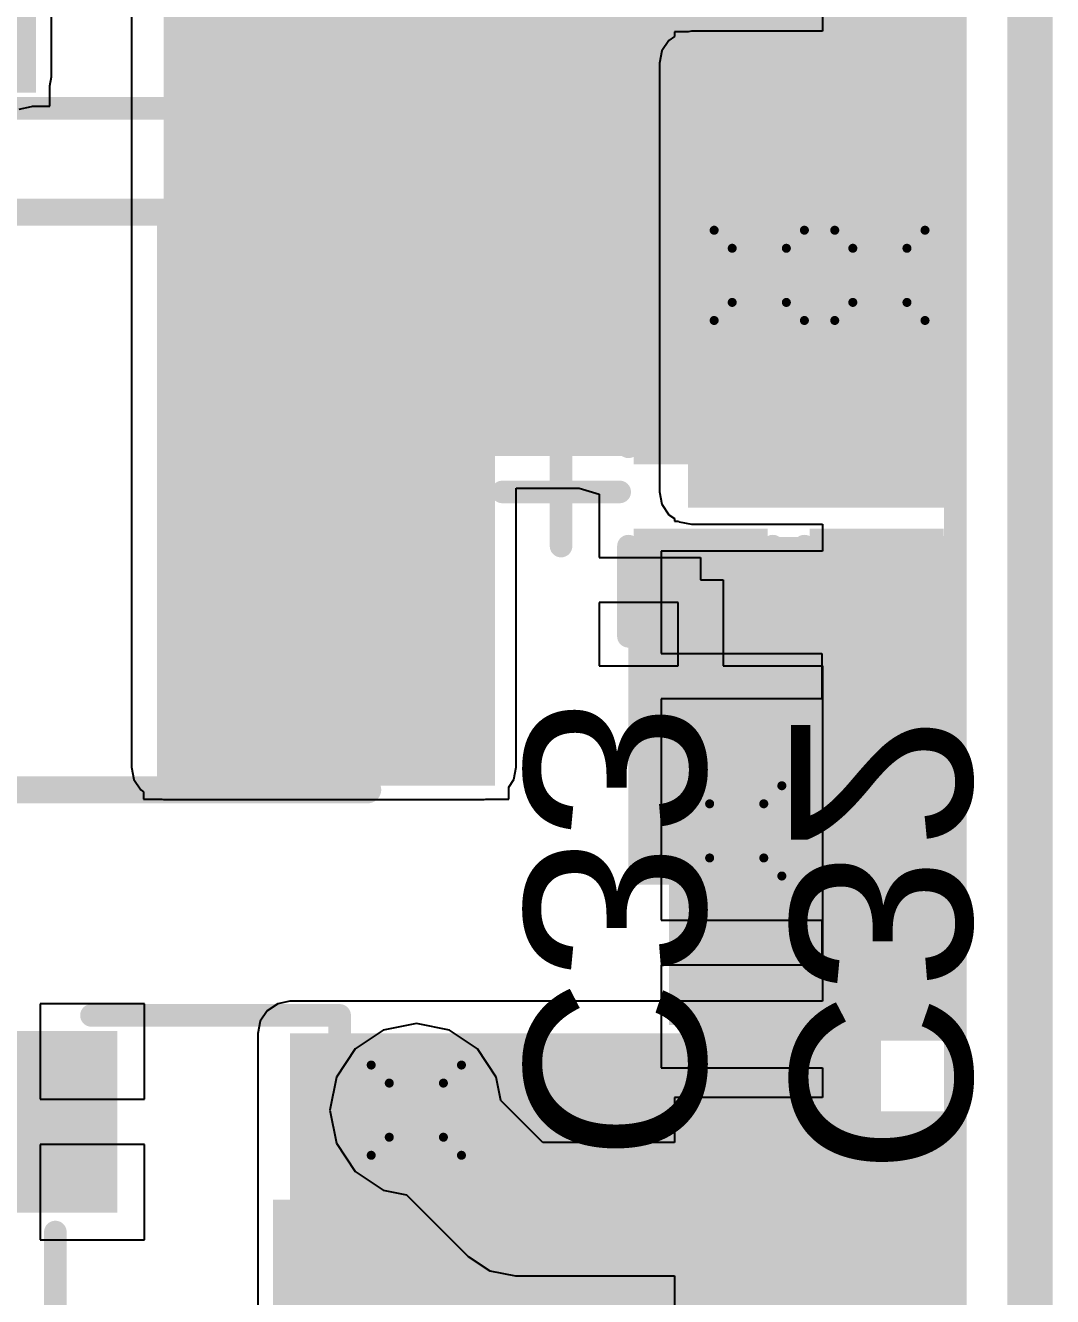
# Model space of a CAD drawing. Header units: inches. Extents: x -8 to 210, y -39 to 109.
# Drawn here: x 82.08 to 87.86, y 28.41 to 35.57 of the extents above; entities that cross this region are included whole.
import ezdxf

# ---------------------------------------------------------------- set-up
doc = ezdxf.new("R2010")
doc.units = ezdxf.units.IN
for name, color, linetype in [('Bottom Layer', 5, 'Continuous'), ('Bottom Overlay', 54, 'Continuous'), ('Bottom Paste', 16, 'Continuous'), ('Bottom Solder', 6, 'Continuous'), ('Drill Drawing', 1, 'Continuous'), ('Top Board_outline-Bottom 3D Body', 216, 'Continuous'), ('Top Layer', 1, 'Continuous'), ('Top Overlay', 2, 'Continuous'), ('Top Paste', 8, 'Continuous'), ('Top Solder', 216, 'Continuous'), ('Via Holes', 16, 'Continuous')]:
    doc.layers.add(name, color=color, linetype=linetype)
doc.styles.add('Arial', font='', dxfattribs={"height": 0.2})
doc.styles.get('Arial').set_extended_font_data('Arial')

# ---------------------------------------------------------------- blocks, each defined once
blk = doc.blocks.new('SIM7500E_18')
at = {"layer": 'Top Layer'}
for points in [[(23.15, -13.95), (21.85, -13.95), (21.85, -13.05), (23.15, -13.05)], [(23.15, -15.45), (21.85, -15.45), (21.85, -14.55), (23.15, -14.55)], [(23.15, -16.95), (21.85, -16.95), (21.85, -16.05), (23.15, -16.05)], [(23.15, -18.45), (21.85, -18.45), (21.85, -17.55), (23.15, -17.55)], [(23.15, -19.95), (21.85, -19.95), (21.85, -19.05), (23.15, -19.05)]]:
    blk.add_hatch(color=1, dxfattribs=at).paths.add_polyline_path(points)
at = {"layer": 'Top Paste'}
for points in [[(23.15, -13.95), (21.85, -13.95), (21.85, -13.05), (23.15, -13.05)], [(23.15, -15.45), (21.85, -15.45), (21.85, -14.55), (23.15, -14.55)], [(23.15, -16.95), (21.85, -16.95), (21.85, -16.05), (23.15, -16.05)], [(23.15, -18.45), (21.85, -18.45), (21.85, -17.55), (23.15, -17.55)], [(23.15, -19.95), (21.85, -19.95), (21.85, -19.05), (23.15, -19.05)]]:
    blk.add_hatch(color=8, dxfattribs=at).paths.add_polyline_path(points)
at = {"layer": 'Top Solder'}
for points in [[(23.2516, -14.0516), (21.7484, -14.0516), (21.7484, -12.9484), (23.2516, -12.9484)], [(23.2516, -15.5516), (21.7484, -15.5516), (21.7484, -14.4484), (23.2516, -14.4484)], [(23.2516, -17.0516), (21.7484, -17.0516), (21.7484, -15.9484), (23.2516, -15.9484)], [(23.2516, -18.5516), (21.7484, -18.5516), (21.7484, -17.4484), (23.2516, -17.4484)], [(23.2516, -20.0516), (21.7484, -20.0516), (21.7484, -18.9484), (23.2516, -18.9484)]]:
    blk.add_hatch(color=216, dxfattribs=at).paths.add_polyline_path(points)
at = {"layer": 'Top Overlay'}
blk.add_lwpolyline([(23.2522, -24.0382, 0.127, 0.127, 0), (23.2522, 3.0636, 0.127, 0.127, 0)], format="xyseb", dxfattribs=at)
blk = doc.blocks.new('SOT_23_B_69')
at = {"layer": 'Bottom Layer'}
for points in [[(-1.36, 1.46), (-0.54, 1.46), (-0.54, 0.54), (-1.36, 0.54)], [(0.54, 1.46), (1.36, 1.46), (1.36, 0.54), (0.54, 0.54)], [(-0.41, -0.54), (0.41, -0.54), (0.41, -1.46), (-0.41, -1.46)]]:
    blk.add_hatch(color=5, dxfattribs=at).paths.add_polyline_path(points)
at = {"layer": 'Bottom Paste'}
for points in [[(-1.36, 1.46), (-0.54, 1.46), (-0.54, 0.54), (-1.36, 0.54)], [(0.54, 1.46), (1.36, 1.46), (1.36, 0.54), (0.54, 0.54)], [(-0.41, -0.54), (0.41, -0.54), (0.41, -1.46), (-0.41, -1.46)]]:
    blk.add_hatch(color=16, dxfattribs=at).paths.add_polyline_path(points)
at = {"layer": 'Bottom Solder'}
for points in [[(-1.4616, 1.5616), (-0.4384, 1.5616), (-0.4384, 0.4384), (-1.4616, 0.4384)], [(0.4384, 1.5616), (1.4616, 1.5616), (1.4616, 0.4384), (0.4384, 0.4384)], [(-0.5116, -0.4384), (0.5116, -0.4384), (0.5116, -1.5616), (-0.5116, -1.5616)]]:
    blk.add_hatch(color=6, dxfattribs=at).paths.add_polyline_path(points)
at = {"layer": 'Bottom Overlay'}
for points in [[(-1.6764, 1.2954, 0.127, 0.127, 0), (-1.5494, 1.1684, 0.127, 0.127, 0)], [(-1.6764, 1.2954, 0.127, 0.127, 0), (-1.6764, 1.0414, 0.127, 0.127, 0)], [(-1.5494, 1.1684, 0.127, 0.127, 0), (-1.6764, 1.0414, 0.127, 0.127, 0)], [(-0.3302, 0.7874, 0.127, 0.127, 0), (0.3302, 0.7874, 0.127, 0.127, 0)], [(-1.5494, 0.5842, 0.127, 0.127, 0), (-1.5494, -0.8128, 0.127, 0.127, 0)], [(1.5494, 0.5842, 0.127, 0.127, 0), (1.5494, -0.8128, 0.127, 0.127, 0)], [(-1.5494, -0.8128, 0.127, 0.127, 0), (-0.5588, -0.8128, 0.127, 0.127, 0)], [(0.5588, -0.8128, 0.127, 0.127, 0), (1.5494, -0.8128, 0.127, 0.127, 0)]]:
    blk.add_lwpolyline(points, format="xyseb", dxfattribs=at)
for points in [[(-1.7082, 1.2954, 0.0635, 0.0635, 1), (-1.6446, 1.2954, 0.0635, 0.0635, 1)], [(-1.7082, 1.2954, 0.0635, 0.0635, 1), (-1.6446, 1.2954, 0.0635, 0.0635, 1)], [(-1.5812, 1.1684, 0.0635, 0.0635, 1), (-1.5176, 1.1684, 0.0635, 0.0635, 1)], [(-1.5812, 1.1684, 0.0635, 0.0635, 1), (-1.5176, 1.1684, 0.0635, 0.0635, 1)], [(-1.7082, 1.0414, 0.0635, 0.0635, 1), (-1.6446, 1.0414, 0.0635, 0.0635, 1)], [(-1.7082, 1.0414, 0.0635, 0.0635, 1), (-1.6446, 1.0414, 0.0635, 0.0635, 1)], [(-0.3619, 0.7874, 0.0635, 0.0635, 1), (-0.2984, 0.7874, 0.0635, 0.0635, 1)], [(0.2984, 0.7874, 0.0635, 0.0635, 1), (0.3619, 0.7874, 0.0635, 0.0635, 1)], [(-1.5812, 0.5842, 0.0635, 0.0635, 1), (-1.5176, 0.5842, 0.0635, 0.0635, 1)], [(1.5176, 0.5842, 0.0635, 0.0635, 1), (1.5812, 0.5842, 0.0635, 0.0635, 1)], [(-1.5812, -0.8128, 0.0635, 0.0635, 1), (-1.5176, -0.8128, 0.0635, 0.0635, 1)], [(-1.5812, -0.8128, 0.0635, 0.0635, 1), (-1.5176, -0.8128, 0.0635, 0.0635, 1)], [(-0.5905, -0.8128, 0.0635, 0.0635, 1), (-0.5271, -0.8128, 0.0635, 0.0635, 1)], [(0.5271, -0.8128, 0.0635, 0.0635, 1), (0.5905, -0.8128, 0.0635, 0.0635, 1)], [(1.5176, -0.8128, 0.0635, 0.0635, 1), (1.5812, -0.8128, 0.0635, 0.0635, 1)], [(1.5176, -0.8128, 0.0635, 0.0635, 1), (1.5812, -0.8128, 0.0635, 0.0635, 1)]]:
    blk.add_lwpolyline(points, format="xyseb", close=True, dxfattribs=at)
blk = doc.blocks.new('S___23_B_73')
at = {"layer": 'Bottom Layer'}
for points in [[(-1.36, 1.46), (-0.54, 1.46), (-0.54, 0.54), (-1.36, 0.54)], [(0.54, 1.46), (1.36, 1.46), (1.36, 0.54), (0.54, 0.54)], [(-0.41, -0.54), (0.41, -0.54), (0.41, -1.46), (-0.41, -1.46)]]:
    blk.add_hatch(color=5, dxfattribs=at).paths.add_polyline_path(points)
at = {"layer": 'Bottom Paste'}
for points in [[(-1.36, 1.46), (-0.54, 1.46), (-0.54, 0.54), (-1.36, 0.54)], [(0.54, 1.46), (1.36, 1.46), (1.36, 0.54), (0.54, 0.54)], [(-0.41, -0.54), (0.41, -0.54), (0.41, -1.46), (-0.41, -1.46)]]:
    blk.add_hatch(color=16, dxfattribs=at).paths.add_polyline_path(points)
at = {"layer": 'Bottom Solder'}
for points in [[(-1.4616, 1.5616), (-0.4384, 1.5616), (-0.4384, 0.4384), (-1.4616, 0.4384)], [(0.4384, 1.5616), (1.4616, 1.5616), (1.4616, 0.4384), (0.4384, 0.4384)], [(-0.5116, -0.4384), (0.5116, -0.4384), (0.5116, -1.5616), (-0.5116, -1.5616)]]:
    blk.add_hatch(color=6, dxfattribs=at).paths.add_polyline_path(points)
at = {"layer": 'Bottom Overlay'}
for points in [[(-1.6764, 1.2954, 0.127, 0.127, 0), (-1.6764, 1.0414, 0.127, 0.127, 0)], [(-1.6764, 1.2954, 0.127, 0.127, 0), (-1.5494, 1.1684, 0.127, 0.127, 0)], [(-1.5494, 1.1684, 0.127, 0.127, 0), (-1.6764, 1.0414, 0.127, 0.127, 0)], [(-0.3302, 0.7874, 0.127, 0.127, 0), (0.3302, 0.7874, 0.127, 0.127, 0)], [(-1.5494, 0.5842, 0.127, 0.127, 0), (-1.5494, -0.8128, 0.127, 0.127, 0)], [(1.5494, 0.5842, 0.127, 0.127, 0), (1.5494, -0.8128, 0.127, 0.127, 0)], [(-1.5494, -0.8128, 0.127, 0.127, 0), (-0.5588, -0.8128, 0.127, 0.127, 0)], [(0.5588, -0.8128, 0.127, 0.127, 0), (1.5494, -0.8128, 0.127, 0.127, 0)]]:
    blk.add_lwpolyline(points, format="xyseb", dxfattribs=at)
for points in [[(-1.7082, 1.2954, 0.0635, 0.0635, 1), (-1.6446, 1.2954, 0.0635, 0.0635, 1)], [(-1.7082, 1.2954, 0.0635, 0.0635, 1), (-1.6446, 1.2954, 0.0635, 0.0635, 1)], [(-1.5812, 1.1684, 0.0635, 0.0635, 1), (-1.5176, 1.1684, 0.0635, 0.0635, 1)], [(-1.5812, 1.1684, 0.0635, 0.0635, 1), (-1.5176, 1.1684, 0.0635, 0.0635, 1)], [(-1.7082, 1.0414, 0.0635, 0.0635, 1), (-1.6446, 1.0414, 0.0635, 0.0635, 1)], [(-1.7082, 1.0414, 0.0635, 0.0635, 1), (-1.6446, 1.0414, 0.0635, 0.0635, 1)], [(-0.3619, 0.7874, 0.0635, 0.0635, 1), (-0.2984, 0.7874, 0.0635, 0.0635, 1)], [(0.2984, 0.7874, 0.0635, 0.0635, 1), (0.3619, 0.7874, 0.0635, 0.0635, 1)], [(-1.5812, 0.5842, 0.0635, 0.0635, 1), (-1.5176, 0.5842, 0.0635, 0.0635, 1)], [(1.5176, 0.5842, 0.0635, 0.0635, 1), (1.5812, 0.5842, 0.0635, 0.0635, 1)], [(-1.5812, -0.8128, 0.0635, 0.0635, 1), (-1.5176, -0.8128, 0.0635, 0.0635, 1)], [(-1.5812, -0.8128, 0.0635, 0.0635, 1), (-1.5176, -0.8128, 0.0635, 0.0635, 1)], [(-0.5905, -0.8128, 0.0635, 0.0635, 1), (-0.5271, -0.8128, 0.0635, 0.0635, 1)], [(0.5271, -0.8128, 0.0635, 0.0635, 1), (0.5905, -0.8128, 0.0635, 0.0635, 1)], [(1.5176, -0.8128, 0.0635, 0.0635, 1), (1.5812, -0.8128, 0.0635, 0.0635, 1)], [(1.5176, -0.8128, 0.0635, 0.0635, 1), (1.5812, -0.8128, 0.0635, 0.0635, 1)]]:
    blk.add_lwpolyline(points, format="xyseb", close=True, dxfattribs=at)
blk = doc.blocks.new('DFN1006_2L__B_105')
at = {"layer": 'Bottom Layer'}
for points in [[(-0.7, 0.33), (-0.15, 0.33), (-0.15, -0.33), (-0.7, -0.33)], [(0.15, 0.33), (0.7, 0.33), (0.7, -0.33), (0.15, -0.33)]]:
    blk.add_hatch(color=5, dxfattribs=at).paths.add_polyline_path(points)
at = {"layer": 'Bottom Overlay'}
blk.add_hatch(color=54, dxfattribs=at).paths.add_polyline_path([(-1.143, -0.5078), (-0.8128, -0.5078), (-0.8128, 0.5082), (-1.143, 0.5082)])
at = {"layer": 'Bottom Paste'}
for points in [[(-0.7, 0.33), (-0.15, 0.33), (-0.15, -0.33), (-0.7, -0.33)], [(0.15, 0.33), (0.7, 0.33), (0.7, -0.33), (0.15, -0.33)]]:
    blk.add_hatch(color=16, dxfattribs=at).paths.add_polyline_path(points)
at = {"layer": 'Bottom Solder'}
for points in [[(-0.8016, 0.4316), (-0.0484, 0.4316), (-0.0484, -0.4316), (-0.8016, -0.4316)], [(0.0484, 0.4316), (0.8016, 0.4316), (0.8016, -0.4316), (0.0484, -0.4316)]]:
    blk.add_hatch(color=6, dxfattribs=at).paths.add_polyline_path(points)
at = {"layer": 'Bottom Overlay'}
for points in [[(-0.8128, -0.4572, 0.127, 0.127, 0), (-0.8128, 0.4572, 0.127, 0.127, 0)], [(0.8128, 0.4572, 0.127, 0.127, 0), (-0.8128, 0.4572, 0.127, 0.127, 0)], [(0.8128, -0.4572, 0.127, 0.127, 0), (0.8128, 0.4572, 0.127, 0.127, 0)], [(0.8128, -0.4572, 0.127, 0.127, 0), (-0.8128, -0.4572, 0.127, 0.127, 0)]]:
    blk.add_lwpolyline(points, format="xyseb", dxfattribs=at)
for points in [[(-0.8446, 0.4572, 0.0635, 0.0635, 1), (-0.781, 0.4572, 0.0635, 0.0635, 1)], [(-0.8446, 0.4572, 0.0635, 0.0635, 1), (-0.781, 0.4572, 0.0635, 0.0635, 1)], [(0.781, 0.4572, 0.0635, 0.0635, 1), (0.8446, 0.4572, 0.0635, 0.0635, 1)], [(0.781, 0.4572, 0.0635, 0.0635, 1), (0.8446, 0.4572, 0.0635, 0.0635, 1)], [(-0.8446, -0.4572, 0.0635, 0.0635, 1), (-0.781, -0.4572, 0.0635, 0.0635, 1)], [(-0.8446, -0.4572, 0.0635, 0.0635, 1), (-0.781, -0.4572, 0.0635, 0.0635, 1)], [(0.781, -0.4572, 0.0635, 0.0635, 1), (0.8446, -0.4572, 0.0635, 0.0635, 1)], [(0.781, -0.4572, 0.0635, 0.0635, 1), (0.8446, -0.4572, 0.0635, 0.0635, 1)]]:
    blk.add_lwpolyline(points, format="xyseb", close=True, dxfattribs=at)
blk = doc.blocks.new('SOD_123_B_109')
at = {"layer": 'Bottom Layer'}
for points in [[(-2.05, -0.45), (-2.05, 0.45), (-1.1, 0.45), (-1.1, -0.45)], [(1.1, -0.45), (1.1, 0.45), (2.05, 0.45), (2.05, -0.45)]]:
    blk.add_hatch(color=5, dxfattribs=at).paths.add_polyline_path(points)
at = {"layer": 'Bottom Overlay'}
for points in [[(0.9652, 0.508), (2.8194, 0.508), (2.8194, 0.8), (0.9652, 0.8)], [(2.1198, -0.7874), (2.8194, -0.7874), (2.8194, 0.7874), (2.1198, 0.7874)], [(0.9652, -0.8), (2.8194, -0.8), (2.8194, -0.508), (0.9652, -0.508)]]:
    blk.add_hatch(color=54, dxfattribs=at).paths.add_polyline_path(points)
at = {"layer": 'Bottom Paste'}
for points in [[(-2.05, -0.45), (-2.05, 0.45), (-1.1, 0.45), (-1.1, -0.45)], [(1.1, -0.45), (1.1, 0.45), (2.05, 0.45), (2.05, -0.45)]]:
    blk.add_hatch(color=16, dxfattribs=at).paths.add_polyline_path(points)
at = {"layer": 'Bottom Solder'}
for points in [[(-2.1516, -0.5516), (-2.1516, 0.5516), (-0.9984, 0.5516), (-0.9984, -0.5516)], [(0.9984, -0.5516), (0.9984, 0.5516), (2.1516, 0.5516), (2.1516, -0.5516)]]:
    blk.add_hatch(color=6, dxfattribs=at).paths.add_polyline_path(points)
at = {"layer": 'Bottom Overlay'}
for points in [[(0.9652, 0.7366, 0.127, 0.127, 0), (-1.3716, 0.7366, 0.127, 0.127, 0)], [(-1.3716, 0.5842, 0.127, 0.127, 0), (-1.3716, 0.7366, 0.127, 0.127, 0)], [(-1.3716, -0.7366, 0.127, 0.127, 0), (-1.3716, -0.5842, 0.127, 0.127, 0)], [(0.9652, -0.7366, 0.127, 0.127, 0), (-1.3716, -0.7366, 0.127, 0.127, 0)]]:
    blk.add_lwpolyline(points, format="xyseb", dxfattribs=at)
for points in [[(-1.4033, 0.7366, 0.0635, 0.0635, 1), (-1.3398, 0.7366, 0.0635, 0.0635, 1)], [(-1.4033, 0.7366, 0.0635, 0.0635, 1), (-1.3398, 0.7366, 0.0635, 0.0635, 1)], [(0.9335, 0.7366, 0.0635, 0.0635, 1), (0.997, 0.7366, 0.0635, 0.0635, 1)], [(-1.4033, 0.5842, 0.0635, 0.0635, 1), (-1.3398, 0.5842, 0.0635, 0.0635, 1)], [(-1.4033, -0.5842, 0.0635, 0.0635, 1), (-1.3398, -0.5842, 0.0635, 0.0635, 1)], [(-1.4033, -0.7366, 0.0635, 0.0635, 1), (-1.3398, -0.7366, 0.0635, 0.0635, 1)], [(-1.4033, -0.7366, 0.0635, 0.0635, 1), (-1.3398, -0.7366, 0.0635, 0.0635, 1)], [(0.9335, -0.7366, 0.0635, 0.0635, 1), (0.997, -0.7366, 0.0635, 0.0635, 1)]]:
    blk.add_lwpolyline(points, format="xyseb", close=True, dxfattribs=at)
blk = doc.blocks.new('C___0402_B_120')
at = {"layer": 'Bottom Layer'}
for points in [[(-0.2413, 0.3175), (-0.2413, -0.3175), (-0.6985, -0.3175), (-0.6985, 0.3175)], [(0.6985, 0.3175), (0.6985, -0.3175), (0.2413, -0.3175), (0.2413, 0.3175)]]:
    blk.add_hatch(color=5, dxfattribs=at).paths.add_polyline_path(points)
at = {"layer": 'Bottom Paste'}
for points in [[(-0.2413, 0.3175), (-0.2413, -0.3175), (-0.6985, -0.3175), (-0.6985, 0.3175)], [(0.6985, 0.3175), (0.6985, -0.3175), (0.2413, -0.3175), (0.2413, 0.3175)]]:
    blk.add_hatch(color=16, dxfattribs=at).paths.add_polyline_path(points)
at = {"layer": 'Bottom Solder'}
for points in [[(-0.1813, 0.3775), (-0.1813, -0.3775), (-0.7585, -0.3775), (-0.7585, 0.3775)], [(0.7585, 0.3775), (0.7585, -0.3775), (0.1813, -0.3775), (0.1813, 0.3775)]]:
    blk.add_hatch(color=6, dxfattribs=at).paths.add_polyline_path(points)
at = {"layer": 'Bottom Overlay'}
for points in [[(-0.7874, 0.4064, 0.127, 0.127, 0), (-0.2794, 0.4064, 0.127, 0.127, 0)], [(-0.7874, 0.4064, 0.127, 0.127, 0), (-0.7874, -0.4064, 0.127, 0.127, 0)], [(0.2794, 0.4064, 0.127, 0.127, 0), (0.7874, 0.4064, 0.127, 0.127, 0)], [(0.7874, 0.4064, 0.127, 0.127, 0), (0.7874, -0.4064, 0.127, 0.127, 0)], [(-0.7874, -0.4064, 0.127, 0.127, 0), (-0.2794, -0.4064, 0.127, 0.127, 0)], [(0.2794, -0.4064, 0.127, 0.127, 0), (0.7874, -0.4064, 0.127, 0.127, 0)]]:
    blk.add_lwpolyline(points, format="xyseb", dxfattribs=at)
for points in [[(-0.8191, 0.4064, 0.0635, 0.0635, 1), (-0.7556, 0.4064, 0.0635, 0.0635, 1)], [(-0.8191, 0.4064, 0.0635, 0.0635, 1), (-0.7556, 0.4064, 0.0635, 0.0635, 1)], [(-0.3111, 0.4064, 0.0635, 0.0635, 1), (-0.2477, 0.4064, 0.0635, 0.0635, 1)], [(0.2477, 0.4064, 0.0635, 0.0635, 1), (0.3111, 0.4064, 0.0635, 0.0635, 1)], [(0.7556, 0.4064, 0.0635, 0.0635, 1), (0.8191, 0.4064, 0.0635, 0.0635, 1)], [(0.7556, 0.4064, 0.0635, 0.0635, 1), (0.8191, 0.4064, 0.0635, 0.0635, 1)], [(-0.8191, -0.4064, 0.0635, 0.0635, 1), (-0.7556, -0.4064, 0.0635, 0.0635, 1)], [(-0.8191, -0.4064, 0.0635, 0.0635, 1), (-0.7556, -0.4064, 0.0635, 0.0635, 1)], [(-0.3111, -0.4064, 0.0635, 0.0635, 1), (-0.2477, -0.4064, 0.0635, 0.0635, 1)], [(0.2477, -0.4064, 0.0635, 0.0635, 1), (0.3111, -0.4064, 0.0635, 0.0635, 1)], [(0.7556, -0.4064, 0.0635, 0.0635, 1), (0.8191, -0.4064, 0.0635, 0.0635, 1)], [(0.7556, -0.4064, 0.0635, 0.0635, 1), (0.8191, -0.4064, 0.0635, 0.0635, 1)]]:
    blk.add_lwpolyline(points, format="xyseb", close=True, dxfattribs=at)
blk = doc.blocks.new('C___0402_B_126')
at = {"layer": 'Bottom Layer'}
for points in [[(-0.2413, 0.3175), (-0.2413, -0.3175), (-0.6985, -0.3175), (-0.6985, 0.3175)], [(0.6985, 0.3175), (0.6985, -0.3175), (0.2413, -0.3175), (0.2413, 0.3175)]]:
    blk.add_hatch(color=5, dxfattribs=at).paths.add_polyline_path(points)
at = {"layer": 'Bottom Paste'}
for points in [[(-0.2413, 0.3175), (-0.2413, -0.3175), (-0.6985, -0.3175), (-0.6985, 0.3175)], [(0.6985, 0.3175), (0.6985, -0.3175), (0.2413, -0.3175), (0.2413, 0.3175)]]:
    blk.add_hatch(color=16, dxfattribs=at).paths.add_polyline_path(points)
at = {"layer": 'Bottom Solder'}
for points in [[(-0.1813, 0.3775), (-0.1813, -0.3775), (-0.7585, -0.3775), (-0.7585, 0.3775)], [(0.7585, 0.3775), (0.7585, -0.3775), (0.1813, -0.3775), (0.1813, 0.3775)]]:
    blk.add_hatch(color=6, dxfattribs=at).paths.add_polyline_path(points)
at = {"layer": 'Bottom Overlay'}
for points in [[(-0.7874, 0.4064, 0.127, 0.127, 0), (-0.7874, -0.4064, 0.127, 0.127, 0)], [(-0.7874, 0.4064, 0.127, 0.127, 0), (-0.2794, 0.4064, 0.127, 0.127, 0)], [(0.2794, 0.4064, 0.127, 0.127, 0), (0.7874, 0.4064, 0.127, 0.127, 0)], [(0.7874, 0.4064, 0.127, 0.127, 0), (0.7874, -0.4064, 0.127, 0.127, 0)], [(-0.7874, -0.4064, 0.127, 0.127, 0), (-0.2794, -0.4064, 0.127, 0.127, 0)], [(0.2794, -0.4064, 0.127, 0.127, 0), (0.7874, -0.4064, 0.127, 0.127, 0)]]:
    blk.add_lwpolyline(points, format="xyseb", dxfattribs=at)
for points in [[(-0.8191, 0.4064, 0.0635, 0.0635, 1), (-0.7556, 0.4064, 0.0635, 0.0635, 1)], [(-0.8191, 0.4064, 0.0635, 0.0635, 1), (-0.7556, 0.4064, 0.0635, 0.0635, 1)], [(-0.3111, 0.4064, 0.0635, 0.0635, 1), (-0.2477, 0.4064, 0.0635, 0.0635, 1)], [(0.2477, 0.4064, 0.0635, 0.0635, 1), (0.3111, 0.4064, 0.0635, 0.0635, 1)], [(0.7556, 0.4064, 0.0635, 0.0635, 1), (0.8191, 0.4064, 0.0635, 0.0635, 1)], [(0.7556, 0.4064, 0.0635, 0.0635, 1), (0.8191, 0.4064, 0.0635, 0.0635, 1)], [(-0.8191, -0.4064, 0.0635, 0.0635, 1), (-0.7556, -0.4064, 0.0635, 0.0635, 1)], [(-0.8191, -0.4064, 0.0635, 0.0635, 1), (-0.7556, -0.4064, 0.0635, 0.0635, 1)], [(-0.3111, -0.4064, 0.0635, 0.0635, 1), (-0.2477, -0.4064, 0.0635, 0.0635, 1)], [(0.2477, -0.4064, 0.0635, 0.0635, 1), (0.3111, -0.4064, 0.0635, 0.0635, 1)], [(0.7556, -0.4064, 0.0635, 0.0635, 1), (0.8191, -0.4064, 0.0635, 0.0635, 1)], [(0.7556, -0.4064, 0.0635, 0.0635, 1), (0.8191, -0.4064, 0.0635, 0.0635, 1)]]:
    blk.add_lwpolyline(points, format="xyseb", close=True, dxfattribs=at)
blk = doc.blocks.new('C___0402_B_127')
at = {"layer": 'Bottom Layer'}
for points in [[(-0.2413, 0.3175), (-0.2413, -0.3175), (-0.6985, -0.3175), (-0.6985, 0.3175)], [(0.6985, 0.3175), (0.6985, -0.3175), (0.2413, -0.3175), (0.2413, 0.3175)]]:
    blk.add_hatch(color=5, dxfattribs=at).paths.add_polyline_path(points)
at = {"layer": 'Bottom Paste'}
for points in [[(-0.2413, 0.3175), (-0.2413, -0.3175), (-0.6985, -0.3175), (-0.6985, 0.3175)], [(0.6985, 0.3175), (0.6985, -0.3175), (0.2413, -0.3175), (0.2413, 0.3175)]]:
    blk.add_hatch(color=16, dxfattribs=at).paths.add_polyline_path(points)
at = {"layer": 'Bottom Solder'}
for points in [[(-0.1813, 0.3775), (-0.1813, -0.3775), (-0.7585, -0.3775), (-0.7585, 0.3775)], [(0.7585, 0.3775), (0.7585, -0.3775), (0.1813, -0.3775), (0.1813, 0.3775)]]:
    blk.add_hatch(color=6, dxfattribs=at).paths.add_polyline_path(points)
at = {"layer": 'Bottom Overlay'}
for points in [[(-0.7874, 0.4064, 0.127, 0.127, 0), (-0.2794, 0.4064, 0.127, 0.127, 0)], [(-0.7874, 0.4064, 0.127, 0.127, 0), (-0.7874, -0.4064, 0.127, 0.127, 0)], [(0.2794, 0.4064, 0.127, 0.127, 0), (0.7874, 0.4064, 0.127, 0.127, 0)], [(0.7874, 0.4064, 0.127, 0.127, 0), (0.7874, -0.4064, 0.127, 0.127, 0)], [(-0.7874, -0.4064, 0.127, 0.127, 0), (-0.2794, -0.4064, 0.127, 0.127, 0)], [(0.2794, -0.4064, 0.127, 0.127, 0), (0.7874, -0.4064, 0.127, 0.127, 0)]]:
    blk.add_lwpolyline(points, format="xyseb", dxfattribs=at)
for points in [[(-0.8191, 0.4064, 0.0635, 0.0635, 1), (-0.7556, 0.4064, 0.0635, 0.0635, 1)], [(-0.8191, 0.4064, 0.0635, 0.0635, 1), (-0.7556, 0.4064, 0.0635, 0.0635, 1)], [(-0.3111, 0.4064, 0.0635, 0.0635, 1), (-0.2477, 0.4064, 0.0635, 0.0635, 1)], [(0.2477, 0.4064, 0.0635, 0.0635, 1), (0.3111, 0.4064, 0.0635, 0.0635, 1)], [(0.7556, 0.4064, 0.0635, 0.0635, 1), (0.8191, 0.4064, 0.0635, 0.0635, 1)], [(0.7556, 0.4064, 0.0635, 0.0635, 1), (0.8191, 0.4064, 0.0635, 0.0635, 1)], [(-0.8191, -0.4064, 0.0635, 0.0635, 1), (-0.7556, -0.4064, 0.0635, 0.0635, 1)], [(-0.8191, -0.4064, 0.0635, 0.0635, 1), (-0.7556, -0.4064, 0.0635, 0.0635, 1)], [(-0.3111, -0.4064, 0.0635, 0.0635, 1), (-0.2477, -0.4064, 0.0635, 0.0635, 1)], [(0.2477, -0.4064, 0.0635, 0.0635, 1), (0.3111, -0.4064, 0.0635, 0.0635, 1)], [(0.7556, -0.4064, 0.0635, 0.0635, 1), (0.8191, -0.4064, 0.0635, 0.0635, 1)], [(0.7556, -0.4064, 0.0635, 0.0635, 1), (0.8191, -0.4064, 0.0635, 0.0635, 1)]]:
    blk.add_lwpolyline(points, format="xyseb", close=True, dxfattribs=at)
blk = doc.blocks.new('C____B_B_128')
at = {"layer": 'Bottom Layer'}
for points in [[(-0.85, 1.5), (-0.85, -1.5), (-2.55, -1.5), (-2.55, 1.5)], [(2.55, 1.5), (2.55, -1.5), (0.85, -1.5), (0.85, 1.5)]]:
    blk.add_hatch(color=5, dxfattribs=at).paths.add_polyline_path(points)
at = {"layer": 'Bottom Paste'}
for points in [[(-0.85, 1.5), (-0.85, -1.5), (-2.55, -1.5), (-2.55, 1.5)], [(2.55, 1.5), (2.55, -1.5), (0.85, -1.5), (0.85, 1.5)]]:
    blk.add_hatch(color=16, dxfattribs=at).paths.add_polyline_path(points)
at = {"layer": 'Bottom Solder'}
for points in [[(-0.7484, 1.6016), (-0.7484, -1.6016), (-2.6516, -1.6016), (-2.6516, 1.6016)], [(2.6516, 1.6016), (2.6516, -1.6016), (0.7484, -1.6016), (0.7484, 1.6016)]]:
    blk.add_hatch(color=6, dxfattribs=at).paths.add_polyline_path(points)
at = {"layer": 'Bottom Overlay'}
for points in [[(2.0283, 1.6256, 0.1524, 0.1524, 0), (-1.9341, 1.6256, 0.1524, 0.1524, 0)], [(-3.0226, 0.254, 0.127, 0.127, 0), (-3.0226, -0.4064, 0.127, 0.127, 0)], [(-2.6924, -0.0508, 0.127, 0.127, 0), (-3.3528, -0.0508, 0.127, 0.127, 0)], [(2.0283, -1.6256, 0.1524, 0.1524, 0), (-1.9341, -1.6256, 0.1524, 0.1524, 0)]]:
    blk.add_lwpolyline(points, format="xyseb", dxfattribs=at)
for points in [[(-1.9722, 1.6256, 0.0762, 0.0762, 1), (-1.896, 1.6256, 0.0762, 0.0762, 1)], [(1.9902, 1.6256, 0.0762, 0.0762, 1), (2.0664, 1.6256, 0.0762, 0.0762, 1)], [(-3.0543, 0.254, 0.0635, 0.0635, 1), (-2.9909, 0.254, 0.0635, 0.0635, 1)], [(-3.3845, -0.0508, 0.0635, 0.0635, 1), (-3.3211, -0.0508, 0.0635, 0.0635, 1)], [(-2.7241, -0.0508, 0.0635, 0.0635, 1), (-2.6606, -0.0508, 0.0635, 0.0635, 1)], [(-3.0543, -0.4064, 0.0635, 0.0635, 1), (-2.9909, -0.4064, 0.0635, 0.0635, 1)], [(-1.9722, -1.6256, 0.0762, 0.0762, 1), (-1.896, -1.6256, 0.0762, 0.0762, 1)], [(1.9902, -1.6256, 0.0762, 0.0762, 1), (2.0664, -1.6256, 0.0762, 0.0762, 1)]]:
    blk.add_lwpolyline(points, format="xyseb", close=True, dxfattribs=at)

msp = doc.modelspace()

# ---------------------------------------------------------------- hatches: boundary and pattern name
at = {"layer": 'Bottom Layer'}
for points in [[(82.8548, 31.3944), (84.6582, 31.3944), (84.6582, 37.1094), (82.8548, 37.1094)], [(84.2772, 33.147), (87.249, 33.147), (87.249, 37.1094), (84.2772, 37.1094)], [(85.471, 30.734), (87.249, 30.734), (87.249, 32.6898), (85.471, 32.6898)], [(83.566, 27.9908), (86.8934, 27.9908), (86.8934, 29.8958), (83.566, 29.8958)]]:
    msp.add_hatch(color=5, dxfattribs=at).paths.add_polyline_path(points)
h = msp.add_hatch(color=5, dxfattribs=at)
edge = h.paths.add_edge_path()
edge.add_arc((86.2076, 34.163), 0.3, 0, 360)
h = msp.add_hatch(color=5, dxfattribs=at)
edge = h.paths.add_edge_path()
edge.add_arc((86.8865, 34.163), 0.3, 0, 360)
h = msp.add_hatch(color=5, dxfattribs=at)
edge = h.paths.add_edge_path()
edge.add_arc((86.0806, 31.036), 0.3, 0, 360)
h = msp.add_hatch(color=5, dxfattribs=at)
edge = h.paths.add_edge_path()
edge.add_arc((84.2772, 29.464), 0.3, 0, 360)
at = {"layer": 'Top Layer'}
for points in [[(85.8266, 32.9438), (87.2236, 32.9438), (87.2236, 35.3568), (85.8266, 35.3568)], [(85.6996, 29.9438), (87.2236, 29.9438), (87.2236, 32.3568), (85.6996, 32.3568)]]:
    msp.add_hatch(color=1, dxfattribs=at).paths.add_polyline_path(points)
h = msp.add_hatch(color=1, dxfattribs=at)
edge = h.paths.add_edge_path()
edge.add_arc((86.2076, 34.163), 0.3, 0, 360)
h = msp.add_hatch(color=1, dxfattribs=at)
edge = h.paths.add_edge_path()
edge.add_arc((86.8865, 34.163), 0.3, 0, 360)
h = msp.add_hatch(color=1, dxfattribs=at)
edge = h.paths.add_edge_path()
edge.add_arc((86.0806, 31.036), 0.3, 0, 360)
h = msp.add_hatch(color=1, dxfattribs=at)
edge = h.paths.add_edge_path()
edge.add_arc((84.2772, 29.464), 0.3, 0, 360)
at = {"layer": 'Via Holes'}
h = msp.add_hatch(color=7, dxfattribs=at)
edge = h.paths.add_edge_path()
edge.add_arc((86.2076, 34.163), 0.15, 0, 360)
h = msp.add_hatch(color=7, dxfattribs=at)
edge = h.paths.add_edge_path()
edge.add_arc((86.8865, 34.163), 0.15, 0, 360)
h = msp.add_hatch(color=7, dxfattribs=at)
edge = h.paths.add_edge_path()
edge.add_arc((86.0806, 31.036), 0.15, 0, 360)
h = msp.add_hatch(color=7, dxfattribs=at)
edge = h.paths.add_edge_path()
edge.add_arc((84.2772, 29.464), 0.15, 0, 360)

# ---------------------------------------------------------------- linework, layer by layer
at = {"layer": 'Bottom Layer'}
for p, q in [((82.6735, 37.1094), (82.6735, 31.3944)), ((82.2233, 35.2806), (82.2233, 36.3982)), ((82.2132, 35.2299), (82.2233, 35.2806)), ((82.2132, 35.1144), (82.2132, 35.2299)), ((82.042, 35.0993), (82.1114, 35.1131)), ((82.1114, 35.1131), (82.1133, 35.1144)), ((82.1133, 35.1144), (82.2132, 35.1144)), ((84.8395, 31.3944), (84.8395, 32.9657)), ((84.8395, 32.9657), (85.1932, 32.9657)), ((85.1932, 32.9657), (85.3059, 32.9311)), ((85.3059, 32.9311), (85.3059, 32.5755)), ((85.3059, 32.5755), (85.8774, 32.5755)), ((85.8774, 32.5755), (85.8774, 32.4485)), ((85.8774, 32.4485), (86.0044, 32.4485)), ((86.0044, 32.4485), (86.0044, 31.9659)), ((85.7504, 32.3215), (85.3059, 32.3215)), ((85.3059, 32.3215), (85.3059, 31.9659)), ((85.7504, 31.9659), (85.7504, 32.3215)), ((85.3059, 31.9659), (85.7504, 31.9659)), ((86.0044, 31.9659), (86.5632, 31.9659)), ((86.5632, 31.9659), (86.5632, 30.0771)), ((82.6735, 31.3944), (82.6873, 31.325)), ((84.8257, 31.325), (84.8395, 31.3944)), ((82.6873, 31.325), (82.7266, 31.2662)), ((84.797, 31.2821), (84.8257, 31.325)), ((84.797, 31.2152), (84.797, 31.2821)), ((82.7266, 31.2662), (82.7414, 31.2563)), ((82.7414, 31.2563), (82.7414, 31.2152)), ((82.7414, 31.2152), (82.8443, 31.2152)), ((82.8443, 31.2152), (82.8548, 31.2131)), ((82.8548, 31.2131), (84.6582, 31.2131)), ((84.6582, 31.2131), (84.6687, 31.2152)), ((84.6687, 31.2152), (84.797, 31.2152)), ((82.7466, 30.062), (82.1596, 30.062)), ((82.1596, 30.062), (82.1596, 29.525)), ((82.7466, 29.525), (82.7466, 30.062)), ((83.4966, 30.0633), (83.4378, 30.024)), ((83.566, 30.0771), (83.4966, 30.0633)), ((86.5632, 30.0771), (83.566, 30.0771)), ((83.4378, 30.024), (83.3985, 29.9652)), ((83.3985, 29.9652), (83.3847, 29.8958)), ((83.3847, 29.8958), (83.3847, 27.9908)), ((82.1596, 29.525), (82.7466, 29.525)), ((82.7466, 29.271), (82.1596, 29.271)), ((82.1596, 29.271), (82.1596, 28.734)), ((82.7466, 28.734), (82.7466, 29.271)), ((82.1596, 28.734), (82.7466, 28.734))]:
    msp.add_line(p, q, dxfattribs=at)
at = {"layer": 'Drill Drawing'}
for points in [[(85.9536, 34.417, 0.0508, 0.0508, 0), (86.4616, 34.417, 0.0508, 0.0508, 0)], [(85.9536, 33.909, 0.0508, 0.0508, 0), (85.9536, 34.417, 0.0508, 0.0508, 0)], [(86.4616, 33.909, 0.0508, 0.0508, 0), (86.4616, 34.417, 0.0508, 0.0508, 0)], [(86.6325, 34.417, 0.0508, 0.0508, 0), (87.1405, 34.417, 0.0508, 0.0508, 0)], [(86.6325, 33.909, 0.0508, 0.0508, 0), (86.6325, 34.417, 0.0508, 0.0508, 0)], [(87.1405, 33.909, 0.0508, 0.0508, 0), (87.1405, 34.417, 0.0508, 0.0508, 0)], [(86.0552, 34.3154, 0.0508, 0.0508, 0), (86.36, 34.3154, 0.0508, 0.0508, 0)], [(86.0552, 34.0106, 0.0508, 0.0508, 0), (86.0552, 34.3154, 0.0508, 0.0508, 0)], [(86.36, 34.0106, 0.0508, 0.0508, 0), (86.36, 34.3154, 0.0508, 0.0508, 0)], [(86.7341, 34.3154, 0.0508, 0.0508, 0), (87.0389, 34.3154, 0.0508, 0.0508, 0)], [(86.7341, 34.0106, 0.0508, 0.0508, 0), (86.7341, 34.3154, 0.0508, 0.0508, 0)], [(87.0389, 34.0106, 0.0508, 0.0508, 0), (87.0389, 34.3154, 0.0508, 0.0508, 0)], [(86.0552, 34.0106, 0.0508, 0.0508, 0), (86.36, 34.0106, 0.0508, 0.0508, 0)], [(86.7341, 34.0106, 0.0508, 0.0508, 0), (87.0389, 34.0106, 0.0508, 0.0508, 0)], [(85.9536, 33.909, 0.0508, 0.0508, 0), (86.4616, 33.909, 0.0508, 0.0508, 0)], [(86.6325, 33.909, 0.0508, 0.0508, 0), (87.1405, 33.909, 0.0508, 0.0508, 0)], [(85.8266, 31.29, 0.0508, 0.0508, 0), (86.3346, 31.29, 0.0508, 0.0508, 0)], [(85.8266, 30.782, 0.0508, 0.0508, 0), (85.8266, 31.29, 0.0508, 0.0508, 0)], [(86.3346, 30.782, 0.0508, 0.0508, 0), (86.3346, 31.29, 0.0508, 0.0508, 0)], [(85.9282, 31.1884, 0.0508, 0.0508, 0), (86.233, 31.1884, 0.0508, 0.0508, 0)], [(85.9282, 30.8836, 0.0508, 0.0508, 0), (85.9282, 31.1884, 0.0508, 0.0508, 0)], [(86.233, 30.8836, 0.0508, 0.0508, 0), (86.233, 31.1884, 0.0508, 0.0508, 0)], [(85.9282, 30.8836, 0.0508, 0.0508, 0), (86.233, 30.8836, 0.0508, 0.0508, 0)], [(85.8266, 30.782, 0.0508, 0.0508, 0), (86.3346, 30.782, 0.0508, 0.0508, 0)], [(84.0232, 29.718, 0.0508, 0.0508, 0), (84.5312, 29.718, 0.0508, 0.0508, 0)], [(84.0232, 29.21, 0.0508, 0.0508, 0), (84.0232, 29.718, 0.0508, 0.0508, 0)], [(84.5312, 29.21, 0.0508, 0.0508, 0), (84.5312, 29.718, 0.0508, 0.0508, 0)], [(84.1248, 29.6164, 0.0508, 0.0508, 0), (84.4296, 29.6164, 0.0508, 0.0508, 0)], [(84.1248, 29.3116, 0.0508, 0.0508, 0), (84.1248, 29.6164, 0.0508, 0.0508, 0)], [(84.4296, 29.3116, 0.0508, 0.0508, 0), (84.4296, 29.6164, 0.0508, 0.0508, 0)], [(84.1248, 29.3116, 0.0508, 0.0508, 0), (84.4296, 29.3116, 0.0508, 0.0508, 0)], [(84.0232, 29.21, 0.0508, 0.0508, 0), (84.5312, 29.21, 0.0508, 0.0508, 0)]]:
    msp.add_lwpolyline(points, format="xyseb", dxfattribs=at)
for points in [[(85.9409, 34.417, 0.0254, 0.0254, 1), (85.9663, 34.417, 0.0254, 0.0254, 1)], [(85.9409, 34.417, 0.0254, 0.0254, 1), (85.9663, 34.417, 0.0254, 0.0254, 1)], [(86.4489, 34.417, 0.0254, 0.0254, 1), (86.4743, 34.417, 0.0254, 0.0254, 1)], [(86.4489, 34.417, 0.0254, 0.0254, 1), (86.4743, 34.417, 0.0254, 0.0254, 1)], [(86.6198, 34.417, 0.0254, 0.0254, 1), (86.6452, 34.417, 0.0254, 0.0254, 1)], [(86.6198, 34.417, 0.0254, 0.0254, 1), (86.6452, 34.417, 0.0254, 0.0254, 1)], [(87.1278, 34.417, 0.0254, 0.0254, 1), (87.1532, 34.417, 0.0254, 0.0254, 1)], [(87.1278, 34.417, 0.0254, 0.0254, 1), (87.1532, 34.417, 0.0254, 0.0254, 1)], [(86.0425, 34.3154, 0.0254, 0.0254, 1), (86.0679, 34.3154, 0.0254, 0.0254, 1)], [(86.0425, 34.3154, 0.0254, 0.0254, 1), (86.0679, 34.3154, 0.0254, 0.0254, 1)], [(86.3473, 34.3154, 0.0254, 0.0254, 1), (86.3727, 34.3154, 0.0254, 0.0254, 1)], [(86.3473, 34.3154, 0.0254, 0.0254, 1), (86.3727, 34.3154, 0.0254, 0.0254, 1)], [(86.7214, 34.3154, 0.0254, 0.0254, 1), (86.7468, 34.3154, 0.0254, 0.0254, 1)], [(86.7214, 34.3154, 0.0254, 0.0254, 1), (86.7468, 34.3154, 0.0254, 0.0254, 1)], [(87.0262, 34.3154, 0.0254, 0.0254, 1), (87.0516, 34.3154, 0.0254, 0.0254, 1)], [(87.0262, 34.3154, 0.0254, 0.0254, 1), (87.0516, 34.3154, 0.0254, 0.0254, 1)], [(86.0425, 34.0106, 0.0254, 0.0254, 1), (86.0679, 34.0106, 0.0254, 0.0254, 1)], [(86.0425, 34.0106, 0.0254, 0.0254, 1), (86.0679, 34.0106, 0.0254, 0.0254, 1)], [(86.3473, 34.0106, 0.0254, 0.0254, 1), (86.3727, 34.0106, 0.0254, 0.0254, 1)], [(86.3473, 34.0106, 0.0254, 0.0254, 1), (86.3727, 34.0106, 0.0254, 0.0254, 1)], [(86.7214, 34.0106, 0.0254, 0.0254, 1), (86.7468, 34.0106, 0.0254, 0.0254, 1)], [(86.7214, 34.0106, 0.0254, 0.0254, 1), (86.7468, 34.0106, 0.0254, 0.0254, 1)], [(87.0262, 34.0106, 0.0254, 0.0254, 1), (87.0516, 34.0106, 0.0254, 0.0254, 1)], [(87.0262, 34.0106, 0.0254, 0.0254, 1), (87.0516, 34.0106, 0.0254, 0.0254, 1)], [(85.9409, 33.909, 0.0254, 0.0254, 1), (85.9663, 33.909, 0.0254, 0.0254, 1)], [(85.9409, 33.909, 0.0254, 0.0254, 1), (85.9663, 33.909, 0.0254, 0.0254, 1)], [(86.4489, 33.909, 0.0254, 0.0254, 1), (86.4743, 33.909, 0.0254, 0.0254, 1)], [(86.4489, 33.909, 0.0254, 0.0254, 1), (86.4743, 33.909, 0.0254, 0.0254, 1)], [(86.6198, 33.909, 0.0254, 0.0254, 1), (86.6452, 33.909, 0.0254, 0.0254, 1)], [(86.6198, 33.909, 0.0254, 0.0254, 1), (86.6452, 33.909, 0.0254, 0.0254, 1)], [(87.1278, 33.909, 0.0254, 0.0254, 1), (87.1532, 33.909, 0.0254, 0.0254, 1)], [(87.1278, 33.909, 0.0254, 0.0254, 1), (87.1532, 33.909, 0.0254, 0.0254, 1)], [(85.8139, 31.29, 0.0254, 0.0254, 1), (85.8393, 31.29, 0.0254, 0.0254, 1)], [(85.8139, 31.29, 0.0254, 0.0254, 1), (85.8393, 31.29, 0.0254, 0.0254, 1)], [(86.3219, 31.29, 0.0254, 0.0254, 1), (86.3473, 31.29, 0.0254, 0.0254, 1)], [(86.3219, 31.29, 0.0254, 0.0254, 1), (86.3473, 31.29, 0.0254, 0.0254, 1)], [(85.9155, 31.1884, 0.0254, 0.0254, 1), (85.9409, 31.1884, 0.0254, 0.0254, 1)], [(85.9155, 31.1884, 0.0254, 0.0254, 1), (85.9409, 31.1884, 0.0254, 0.0254, 1)], [(86.2203, 31.1884, 0.0254, 0.0254, 1), (86.2457, 31.1884, 0.0254, 0.0254, 1)], [(86.2203, 31.1884, 0.0254, 0.0254, 1), (86.2457, 31.1884, 0.0254, 0.0254, 1)], [(85.9155, 30.8836, 0.0254, 0.0254, 1), (85.9409, 30.8836, 0.0254, 0.0254, 1)], [(85.9155, 30.8836, 0.0254, 0.0254, 1), (85.9409, 30.8836, 0.0254, 0.0254, 1)], [(86.2203, 30.8836, 0.0254, 0.0254, 1), (86.2457, 30.8836, 0.0254, 0.0254, 1)], [(86.2203, 30.8836, 0.0254, 0.0254, 1), (86.2457, 30.8836, 0.0254, 0.0254, 1)], [(85.8139, 30.782, 0.0254, 0.0254, 1), (85.8393, 30.782, 0.0254, 0.0254, 1)], [(85.8139, 30.782, 0.0254, 0.0254, 1), (85.8393, 30.782, 0.0254, 0.0254, 1)], [(86.3219, 30.782, 0.0254, 0.0254, 1), (86.3473, 30.782, 0.0254, 0.0254, 1)], [(86.3219, 30.782, 0.0254, 0.0254, 1), (86.3473, 30.782, 0.0254, 0.0254, 1)], [(84.0105, 29.718, 0.0254, 0.0254, 1), (84.0359, 29.718, 0.0254, 0.0254, 1)], [(84.0105, 29.718, 0.0254, 0.0254, 1), (84.0359, 29.718, 0.0254, 0.0254, 1)], [(84.5185, 29.718, 0.0254, 0.0254, 1), (84.5439, 29.718, 0.0254, 0.0254, 1)], [(84.5185, 29.718, 0.0254, 0.0254, 1), (84.5439, 29.718, 0.0254, 0.0254, 1)], [(84.1121, 29.6164, 0.0254, 0.0254, 1), (84.1375, 29.6164, 0.0254, 0.0254, 1)], [(84.1121, 29.6164, 0.0254, 0.0254, 1), (84.1375, 29.6164, 0.0254, 0.0254, 1)], [(84.4169, 29.6164, 0.0254, 0.0254, 1), (84.4423, 29.6164, 0.0254, 0.0254, 1)], [(84.4169, 29.6164, 0.0254, 0.0254, 1), (84.4423, 29.6164, 0.0254, 0.0254, 1)], [(84.1121, 29.3116, 0.0254, 0.0254, 1), (84.1375, 29.3116, 0.0254, 0.0254, 1)], [(84.1121, 29.3116, 0.0254, 0.0254, 1), (84.1375, 29.3116, 0.0254, 0.0254, 1)], [(84.4169, 29.3116, 0.0254, 0.0254, 1), (84.4423, 29.3116, 0.0254, 0.0254, 1)], [(84.4169, 29.3116, 0.0254, 0.0254, 1), (84.4423, 29.3116, 0.0254, 0.0254, 1)], [(84.0105, 29.21, 0.0254, 0.0254, 1), (84.0359, 29.21, 0.0254, 0.0254, 1)], [(84.0105, 29.21, 0.0254, 0.0254, 1), (84.0359, 29.21, 0.0254, 0.0254, 1)], [(84.5185, 29.21, 0.0254, 0.0254, 1), (84.5439, 29.21, 0.0254, 0.0254, 1)], [(84.5185, 29.21, 0.0254, 0.0254, 1), (84.5439, 29.21, 0.0254, 0.0254, 1)]]:
    msp.add_lwpolyline(points, format="xyseb", close=True, dxfattribs=at)
at = {"layer": 'Top Board_outline-Bottom 3D Body'}
msp.add_lwpolyline([(87.7316, 62.484, 0.254, 0.254, 0), (87.7316, 0, 0.254, 0.254, 0)], format="xyseb", dxfattribs=at)
at = {"layer": 'Top Layer'}
for p, q in [((86.5632, 35.7026), (86.5632, 35.5381)), ((85.731, 35.5068), (85.6984, 35.485)), ((85.8081, 35.5344), (85.731, 35.5344)), ((85.731, 35.5344), (85.731, 35.5068)), ((85.8266, 35.5381), (85.8081, 35.5344)), ((86.5632, 35.5381), (85.8266, 35.5381)), ((85.6591, 35.4262), (85.6453, 35.3568)), ((85.6984, 35.485), (85.6591, 35.4262)), ((85.6453, 35.3568), (85.6453, 32.9438)), ((85.6453, 32.9438), (85.6591, 32.8744)), ((85.6591, 32.8744), (85.6984, 32.8156)), ((85.6984, 32.8156), (85.731, 32.7938)), ((85.731, 32.7938), (85.731, 32.7788)), ((85.731, 32.7788), (85.7535, 32.7788)), ((85.7535, 32.7788), (85.7572, 32.7763)), ((85.7572, 32.7763), (85.8266, 32.7625)), ((85.8266, 32.7625), (86.5632, 32.7625)), ((86.5632, 32.7625), (86.5632, 32.6106)), ((86.5632, 32.6106), (85.6548, 32.6106)), ((85.6548, 32.6106), (85.6548, 32.0336)), ((85.6548, 32.0336), (86.5588, 32.0336)), ((86.5588, 32.0336), (86.5588, 31.7796)), ((86.5588, 31.7796), (85.6548, 31.7796)), ((85.6548, 31.7796), (85.6548, 31.2026)), ((85.6548, 31.2026), (85.6548, 31.2026)), ((85.6548, 31.2026), (85.6548, 31.1106)), ((85.6548, 31.1106), (85.6548, 31.1106)), ((85.6548, 31.1106), (85.6548, 30.5336)), ((85.6548, 30.5336), (86.5588, 30.5336)), ((86.5588, 30.5336), (86.5588, 30.2796)), ((86.5588, 30.2796), (85.6548, 30.2796)), ((85.6548, 30.2796), (85.6548, 29.7026)), ((84.0908, 29.9141), (83.9327, 29.8085)), ((84.2772, 29.9512), (84.0908, 29.9141)), ((84.4636, 29.9141), (84.2772, 29.9512)), ((84.6217, 29.8085), (84.4636, 29.9141)), ((83.9327, 29.8085), (83.8271, 29.6504)), ((84.7273, 29.6504), (84.6217, 29.8085)), ((85.6548, 29.7026), (86.5632, 29.7026)), ((86.5632, 29.7026), (86.5632, 29.5344)), ((83.8271, 29.6504), (83.79, 29.464)), ((84.7535, 29.5188), (84.7273, 29.6504)), ((84.9901, 29.2821), (84.7535, 29.5188)), ((86.5632, 29.5344), (85.731, 29.5344)), ((85.731, 29.5344), (85.731, 29.2821)), ((83.79, 29.464), (83.8271, 29.2776)), ((83.8271, 29.2776), (83.9327, 29.1195)), ((85.731, 29.2821), (84.9901, 29.2821)), ((83.9327, 29.1195), (84.0908, 29.0139)), ((84.0908, 29.0139), (84.2224, 28.9877)), ((84.2224, 28.9877), (84.5691, 28.6411)), ((84.5691, 28.6411), (84.6909, 28.5597)), ((84.6909, 28.5597), (84.8346, 28.5311)), ((84.8346, 28.5311), (85.731, 28.5311)), ((85.731, 28.5311), (85.731, 28.2788))]:
    msp.add_line(p, q, dxfattribs=at)
for points in [[(86.7588, 33.4066, 0.5588, 0.5588, 0), (86.8611, 33.5089, 0.5588, 0.5588, 0)], [(84.2772, 29.464, 0.381, 0.381, 0), (84.8346, 28.9066, 0.381, 0.381, 0)], [(84.8346, 28.9066, 0.381, 0.381, 0), (86.4588, 28.9066, 0.381, 0.381, 0)]]:
    msp.add_lwpolyline(points, format="xyseb", dxfattribs=at)
for points in [[(86.7214, 33.5089, 0.2794, 0.2794, 1), (87.0008, 33.5089, 0.2794, 0.2794, 1)], [(86.6191, 33.4066, 0.2794, 0.2794, 1), (86.8985, 33.4066, 0.2794, 0.2794, 1)], [(84.1819, 29.464, 0.1905, 0.1905, 1), (84.3725, 29.464, 0.1905, 0.1905, 1)], [(84.7394, 28.9066, 0.1905, 0.1905, 1), (84.9299, 28.9066, 0.1905, 0.1905, 1)], [(84.7394, 28.9066, 0.1905, 0.1905, 1), (84.9299, 28.9066, 0.1905, 0.1905, 1)], [(86.3636, 28.9066, 0.1905, 0.1905, 1), (86.5541, 28.9066, 0.1905, 0.1905, 1)]]:
    msp.add_lwpolyline(points, format="xyseb", close=True, dxfattribs=at)

# ---------------------------------------------------------------- block references
msp.add_blockref('SIM7500E_18', (64.0588, 48.4066))
for name, p, rotation in [('SOD_123_B_109', (86.5378, 37.3888), 270), ('S___23_B_73', (82.5754, 36.6522), 90), ('C____B_B_128', (82.0692, 32.893), 180), ('C___0402_B_126', (85.8774, 32.9184), 90), ('C___0402_B_127', (86.868, 32.9184), 90), ('SOT_23_B_69', (83.0326, 28.448), 90), ('DFN1006_2L__B_105', (85.2678, 27.8384), 270), ('C___0402_B_120', (86.3346, 27.8511), 90)]:
    msp.add_blockref(name, p, dxfattribs=dict(rotation=rotation))

# ---------------------------------------------------------------- texts
at = {"layer": 'Bottom Overlay', "style": 'Arial', "text_generation_flag": 2}
for s, p in [('C33', (84.887, 29.1766)), ('C32', (86.3856, 29.1004))]:
    msp.add_text(s, height=1.016, rotation=270, dxfattribs=at).set_placement(p)

doc.saveas('drawing.dxf')
